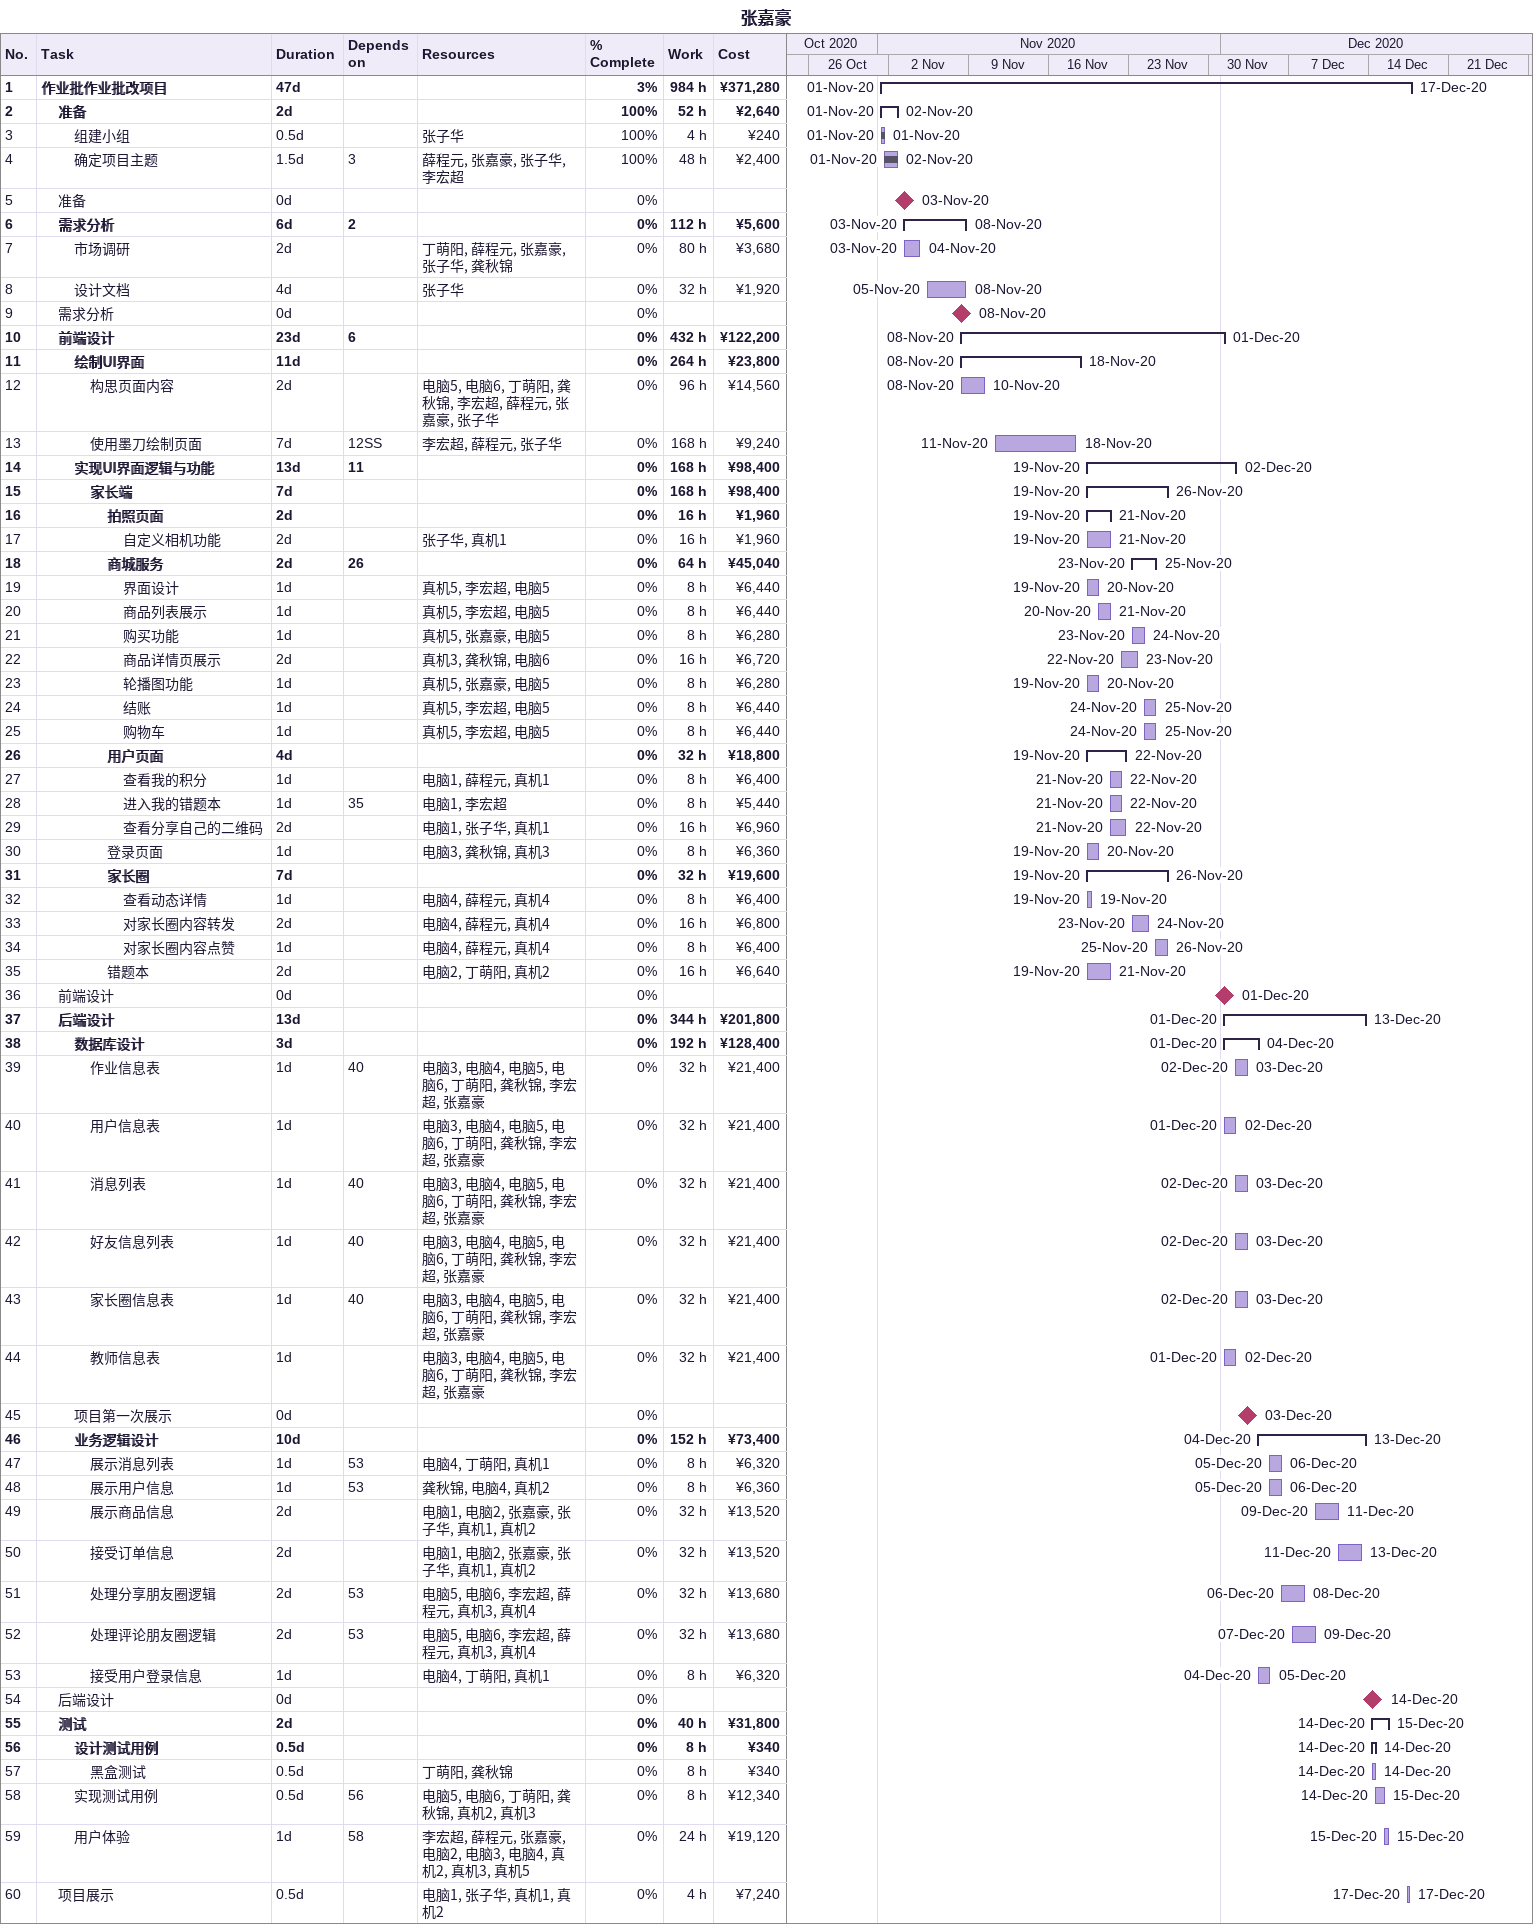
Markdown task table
张嘉豪

| ID | Level | Task | Duration | Start | Finish | Predecessors | Resources | % complete | Work (h) | Cost (¥) |
|---|---|---|---|---|---|---|---|---|---|---|
| 1 | 1 | **作业批作业批改项目** | 47d | 2020-11-01 | 2020-12-17 |  |  | 3 | 984 | 371280 |
| 2 | 2 | **准备** | 2d | 2020-11-01 | 2020-11-02 |  |  | 100 | 52 | 2640 |
| 3 | 3 | 组建小组 | 0.5d | 2020-11-01 | 2020-11-01 |  | 张子华 | 100 | 4 | 240 |
| 4 | 3 | 确定项目主题 | 1.5d | 2020-11-01 | 2020-11-02 | 3 | 薛程元, 张嘉豪, 张子华, 李宏超 | 100 | 48 | 2400 |
| 5 | 2 | 准备 | 0d | 2020-11-03 | 2020-11-03 |  |  | 0 |  |  |
| 6 | 2 | **需求分析** | 6d | 2020-11-03 | 2020-11-08 | 2 |  | 0 | 112 | 5600 |
| 7 | 3 | 市场调研 | 2d | 2020-11-03 | 2020-11-04 |  | 丁萌阳, 薛程元, 张嘉豪, 张子华, 龚秋锦 | 0 | 80 | 3680 |
| 8 | 3 | 设计文档 | 4d | 2020-11-05 | 2020-11-08 |  | 张子华 | 0 | 32 | 1920 |
| 9 | 2 | 需求分析 | 0d | 2020-11-08 | 2020-11-08 |  |  | 0 |  |  |
| 10 | 2 | **前端设计** | 23d | 2020-11-08 | 2020-12-01 | 6 |  | 0 | 432 | 122200 |
| 11 | 3 | **绘制UI界面** | 11d | 2020-11-08 | 2020-11-18 |  |  | 0 | 264 | 23800 |
| 12 | 4 | 构思页面内容 | 2d | 2020-11-08 | 2020-11-10 |  | 电脑5, 电脑6, 丁萌阳, 龚秋锦, 李宏超, 薛程元, 张嘉豪, 张子华 | 0 | 96 | 14560 |
| 13 | 4 | 使用墨刀绘制页面 | 7d | 2020-11-11 | 2020-11-18 | 12SS | 李宏超, 薛程元, 张子华 | 0 | 168 | 9240 |
| 14 | 3 | **实现UI界面逻辑与功能** | 13d | 2020-11-19 | 2020-12-02 | 11 |  | 0 | 168 | 98400 |
| 15 | 4 | **家长端** | 7d | 2020-11-19 | 2020-11-26 |  |  | 0 | 168 | 98400 |
| 16 | 5 | **拍照页面** | 2d | 2020-11-19 | 2020-11-21 |  |  | 0 | 16 | 1960 |
| 17 | 6 | 自定义相机功能 | 2d | 2020-11-19 | 2020-11-21 |  | 张子华, 真机1 | 0 | 16 | 1960 |
| 18 | 5 | **商城服务** | 2d | 2020-11-23 | 2020-11-25 | 26 |  | 0 | 64 | 45040 |
| 19 | 6 | 界面设计 | 1d | 2020-11-19 | 2020-11-20 |  | 真机5, 李宏超, 电脑5 | 0 | 8 | 6440 |
| 20 | 6 | 商品列表展示 | 1d | 2020-11-20 | 2020-11-21 |  | 真机5, 李宏超, 电脑5 | 0 | 8 | 6440 |
| 21 | 6 | 购买功能 | 1d | 2020-11-23 | 2020-11-24 |  | 真机5, 张嘉豪, 电脑5 | 0 | 8 | 6280 |
| 22 | 6 | 商品详情页展示 | 2d | 2020-11-22 | 2020-11-23 |  | 真机3, 龚秋锦, 电脑6 | 0 | 16 | 6720 |
| 23 | 6 | 轮播图功能 | 1d | 2020-11-19 | 2020-11-20 |  | 真机5, 张嘉豪, 电脑5 | 0 | 8 | 6280 |
| 24 | 6 | 结账 | 1d | 2020-11-24 | 2020-11-25 |  | 真机5, 李宏超, 电脑5 | 0 | 8 | 6440 |
| 25 | 6 | 购物车 | 1d | 2020-11-24 | 2020-11-25 |  | 真机5, 李宏超, 电脑5 | 0 | 8 | 6440 |
| 26 | 5 | **用户页面** | 4d | 2020-11-19 | 2020-11-22 |  |  | 0 | 32 | 18800 |
| 27 | 6 | 查看我的积分 | 1d | 2020-11-21 | 2020-11-22 |  | 电脑1, 薛程元, 真机1 | 0 | 8 | 6400 |
| 28 | 6 | 进入我的错题本 | 1d | 2020-11-21 | 2020-11-22 | 35 | 电脑1, 李宏超 | 0 | 8 | 5440 |
| 29 | 6 | 查看分享自己的二维码 | 2d | 2020-11-21 | 2020-11-22 |  | 电脑1, 张子华, 真机1 | 0 | 16 | 6960 |
| 30 | 5 | 登录页面 | 1d | 2020-11-19 | 2020-11-20 |  | 电脑3, 龚秋锦, 真机3 | 0 | 8 | 6360 |
| 31 | 5 | **家长圈** | 7d | 2020-11-19 | 2020-11-26 |  |  | 0 | 32 | 19600 |
| 32 | 6 | 查看动态详情 | 1d | 2020-11-19 | 2020-11-19 |  | 电脑4, 薛程元, 真机4 | 0 | 8 | 6400 |
| 33 | 6 | 对家长圈内容转发 | 2d | 2020-11-23 | 2020-11-24 |  | 电脑4, 薛程元, 真机4 | 0 | 16 | 6800 |
| 34 | 6 | 对家长圈内容点赞 | 1d | 2020-11-25 | 2020-11-26 |  | 电脑4, 薛程元, 真机4 | 0 | 8 | 6400 |
| 35 | 5 | 错题本 | 2d | 2020-11-19 | 2020-11-21 |  | 电脑2, 丁萌阳, 真机2 | 0 | 16 | 6640 |
| 36 | 2 | 前端设计 | 0d | 2020-12-01 | 2020-12-01 |  |  | 0 |  |  |
| 37 | 2 | **后端设计** | 13d | 2020-12-01 | 2020-12-13 |  |  | 0 | 344 | 201800 |
| 38 | 3 | **数据库设计** | 3d | 2020-12-01 | 2020-12-04 |  |  | 0 | 192 | 128400 |
| 39 | 4 | 作业信息表 | 1d | 2020-12-02 | 2020-12-03 | 40 | 电脑3, 电脑4, 电脑5, 电脑6, 丁萌阳, 龚秋锦, 李宏超, 张嘉豪 | 0 | 32 | 21400 |
| 40 | 4 | 用户信息表 | 1d | 2020-12-01 | 2020-12-02 |  | 电脑3, 电脑4, 电脑5, 电脑6, 丁萌阳, 龚秋锦, 李宏超, 张嘉豪 | 0 | 32 | 21400 |
| 41 | 4 | 消息列表 | 1d | 2020-12-02 | 2020-12-03 | 40 | 电脑3, 电脑4, 电脑5, 电脑6, 丁萌阳, 龚秋锦, 李宏超, 张嘉豪 | 0 | 32 | 21400 |
| 42 | 4 | 好友信息列表 | 1d | 2020-12-02 | 2020-12-03 | 40 | 电脑3, 电脑4, 电脑5, 电脑6, 丁萌阳, 龚秋锦, 李宏超, 张嘉豪 | 0 | 32 | 21400 |
| 43 | 4 | 家长圈信息表 | 1d | 2020-12-02 | 2020-12-03 | 40 | 电脑3, 电脑4, 电脑5, 电脑6, 丁萌阳, 龚秋锦, 李宏超, 张嘉豪 | 0 | 32 | 21400 |
| 44 | 4 | 教师信息表 | 1d | 2020-12-01 | 2020-12-02 |  | 电脑3, 电脑4, 电脑5, 电脑6, 丁萌阳, 龚秋锦, 李宏超, 张嘉豪 | 0 | 32 | 21400 |
| 45 | 3 | 项目第一次展示 | 0d | 2020-12-03 | 2020-12-03 |  |  | 0 |  |  |
| 46 | 3 | **业务逻辑设计** | 10d | 2020-12-04 | 2020-12-13 |  |  | 0 | 152 | 73400 |
| 47 | 4 | 展示消息列表 | 1d | 2020-12-05 | 2020-12-06 | 53 | 电脑4, 丁萌阳, 真机1 | 0 | 8 | 6320 |
| 48 | 4 | 展示用户信息 | 1d | 2020-12-05 | 2020-12-06 | 53 | 龚秋锦, 电脑4, 真机2 | 0 | 8 | 6360 |
| 49 | 4 | 展示商品信息 | 2d | 2020-12-09 | 2020-12-11 |  | 电脑1, 电脑2, 张嘉豪, 张子华, 真机1, 真机2 | 0 | 32 | 13520 |
| 50 | 4 | 接受订单信息 | 2d | 2020-12-11 | 2020-12-13 |  | 电脑1, 电脑2, 张嘉豪, 张子华, 真机1, 真机2 | 0 | 32 | 13520 |
| 51 | 4 | 处理分享朋友圈逻辑 | 2d | 2020-12-06 | 2020-12-08 | 53 | 电脑5, 电脑6, 李宏超, 薛程元, 真机3, 真机4 | 0 | 32 | 13680 |
| 52 | 4 | 处理评论朋友圈逻辑 | 2d | 2020-12-07 | 2020-12-09 | 53 | 电脑5, 电脑6, 李宏超, 薛程元, 真机3, 真机4 | 0 | 32 | 13680 |
| 53 | 4 | 接受用户登录信息 | 1d | 2020-12-04 | 2020-12-05 |  | 电脑4, 丁萌阳, 真机1 | 0 | 8 | 6320 |
| 54 | 2 | 后端设计 | 0d | 2020-12-14 | 2020-12-14 |  |  | 0 |  |  |
| 55 | 2 | **测试** | 2d | 2020-12-14 | 2020-12-15 |  |  | 0 | 40 | 31800 |
| 56 | 3 | **设计测试用例** | 0.5d | 2020-12-14 | 2020-12-14 |  |  | 0 | 8 | 340 |
| 57 | 4 | 黑盒测试 | 0.5d | 2020-12-14 | 2020-12-14 |  | 丁萌阳, 龚秋锦 | 0 | 8 | 340 |
| 58 | 3 | 实现测试用例 | 0.5d | 2020-12-14 | 2020-12-15 | 56 | 电脑5, 电脑6, 丁萌阳, 龚秋锦, 真机2, 真机3 | 0 | 8 | 12340 |
| 59 | 3 | 用户体验 | 1d | 2020-12-15 | 2020-12-15 | 58 | 李宏超, 薛程元, 张嘉豪, 电脑2, 电脑3, 电脑4, 真机2, 真机3, 真机5 | 0 | 24 | 19120 |
| 60 | 2 | 项目展示 | 0.5d | 2020-12-17 | 2020-12-17 |  | 电脑1, 张子华, 真机1, 真机2 | 0 | 4 | 7240 |
